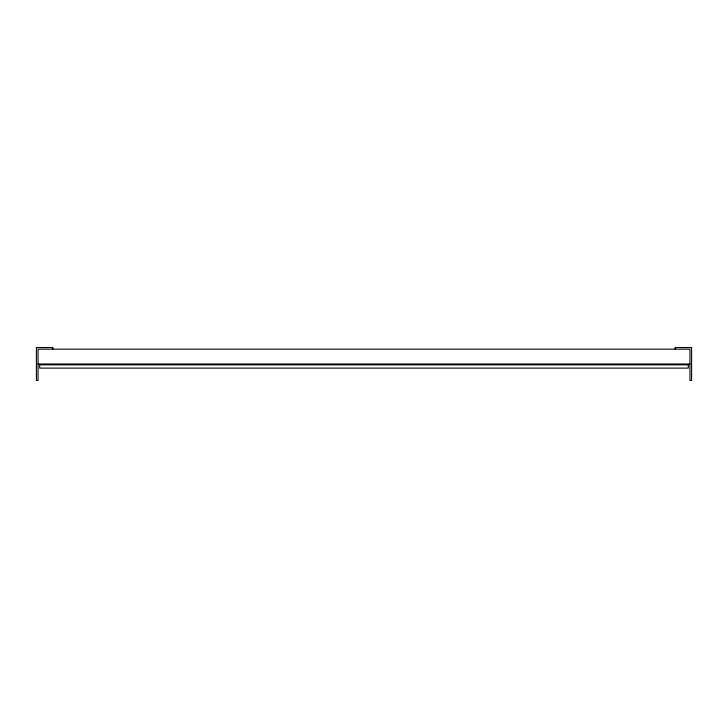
<?xml version="1.0" encoding="UTF-8"?>
<svg xmlns="http://www.w3.org/2000/svg" width="728" height="728" viewBox="0 0 728 728"><rect width="100%" height="100%" fill="white"/><g stroke="black" fill="none" stroke-linecap="round" stroke-linejoin="round"><path stroke-width="1.09" d="M38.047 364L689.953 364M675.12 349.167L675.12 347.52L691.6 347.52L691.6 380.48L689.953 380.48L689.953 349.167L38.047 349.167L38.047 380.48L36.4 380.48L36.4 347.52L52.88 347.52L52.88 349.167M688.306 364.828L39.694 364.828L39.694 368.122L688.306 368.122L688.306 364.828"/></g></svg>
